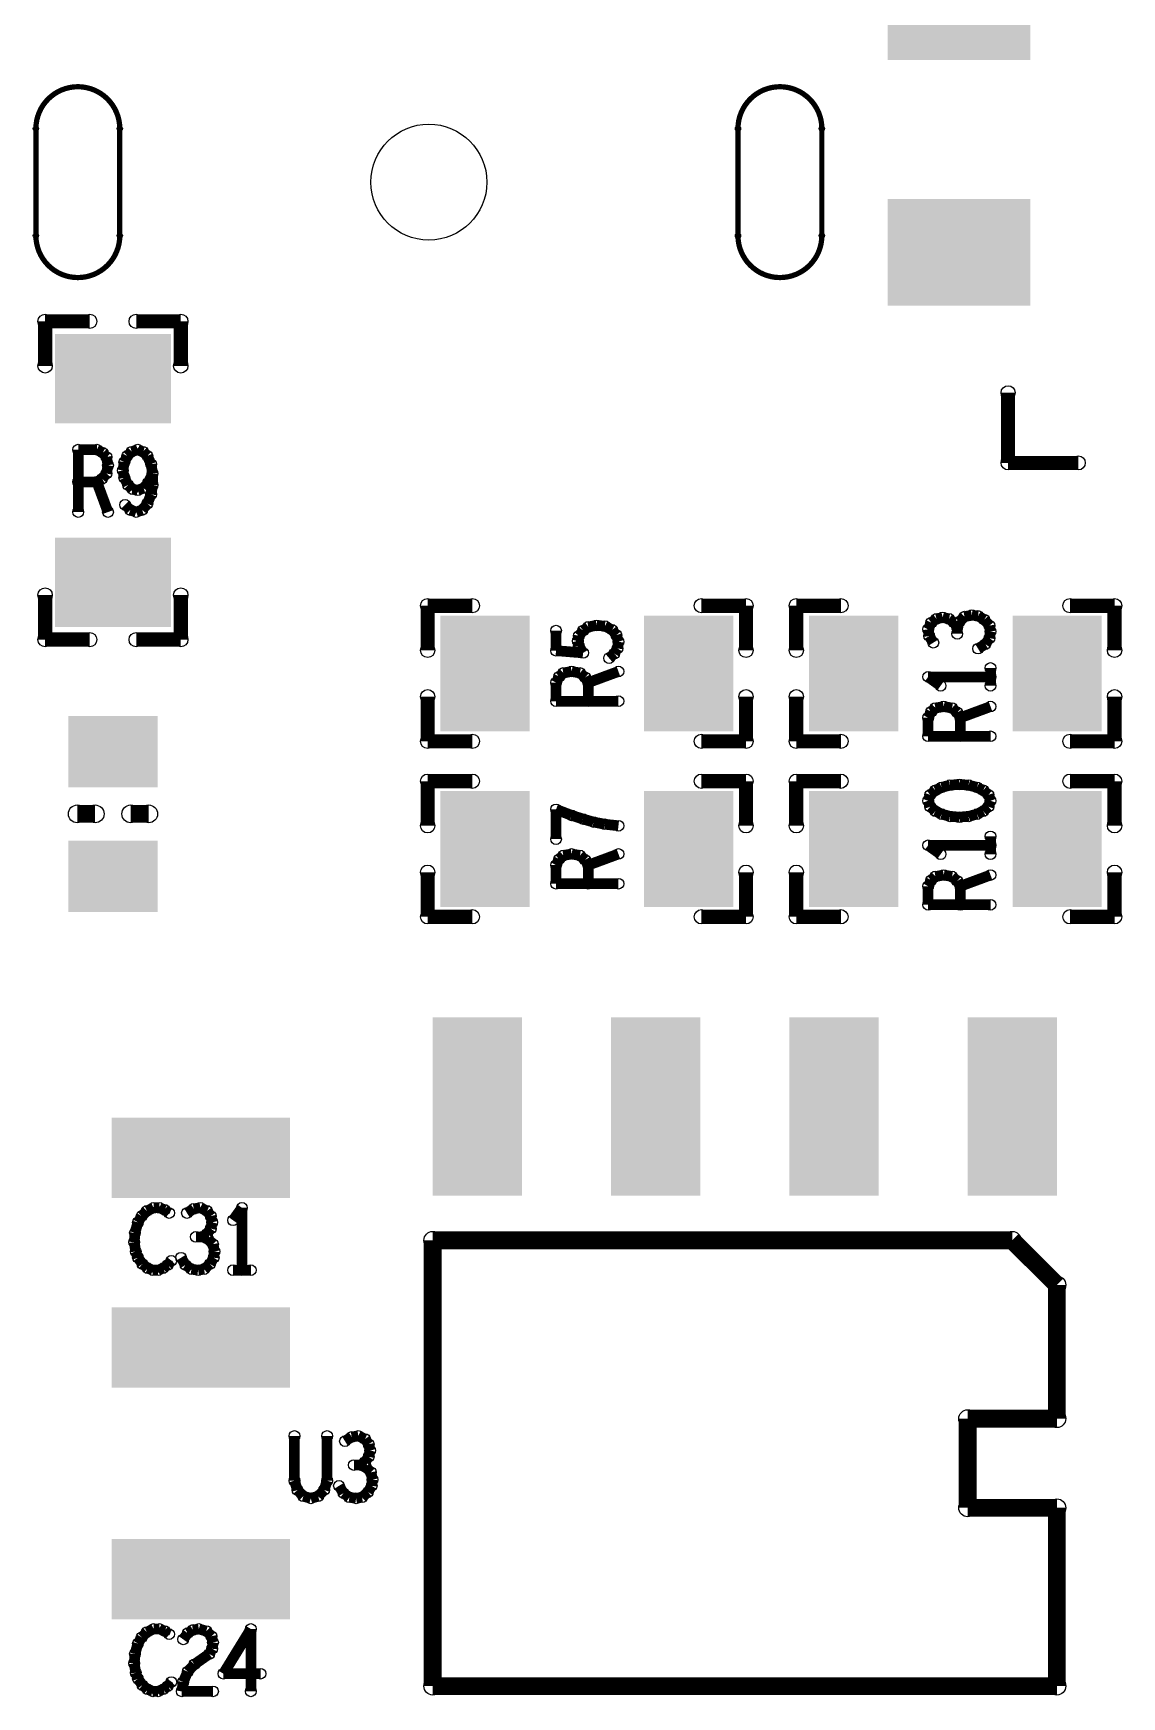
# Model space of a CAD drawing. Extents: x -18 to 115, y -16 to 67.
# Drawn here: x 37.87 to 53.37, y 25.92 to 49.62 of the extents above; entities that cross this region are included whole.
import ezdxf

# ---------------------------------------------------------------- set-up
doc = ezdxf.new("R2010")
doc.units = 0
doc.layers.get('0').update_dxf_attribs({"linetype": 'CONTINUOUS'})
for name, color, linetype in [('IVSTD1-2-1-2_DRL', 4, 'CONTINUOUS'), ('IVSTD_ROU', 1, 'CONTINUOUS'), ('PASTETOP_ART', 5, 'CONTINUOUS'), ('SILK_TOP_ART', 14, 'CONTINUOUS')]:
    doc.layers.add(name, color=color, linetype=linetype)

# ---------------------------------------------------------------- blocks, each defined once
blk = doc.blocks.new('RECTANGLE_7')
blk.add_solid([(0.635, 0.8255), (0.635, -0.8255), (-0.635, 0.8255), (-0.635, -0.8255)])
blk = doc.blocks.new('RECTANGLE_25')
blk.add_solid([(0.8255, 0.635), (0.8255, -0.635), (-0.8255, 0.635), (-0.8255, -0.635)])
blk = doc.blocks.new('RECTANGLE_43')
blk.add_solid([(0.635, 1.27), (0.635, -1.27), (-0.635, 1.27), (-0.635, -1.27)])
blk = doc.blocks.new('RECTANGLE_19')
blk.add_solid([(0.635, 0.508), (0.635, -0.508), (-0.635, 0.508), (-0.635, -0.508)])
blk = doc.blocks.new('RECTANGLE_18')
blk.add_solid([(1.27, 0.5715), (1.27, -0.5715), (-1.27, 0.5715), (-1.27, -0.5715)])
blk = doc.blocks.new('RECTANGLE_42')
blk.add_solid([(1.016, 0.762), (1.016, -0.762), (-1.016, 0.762), (-1.016, -0.762)])
blk = doc.blocks.new('ROUND_52')
blk.add_circle((0, 0), 0.1)
blk = doc.blocks.new('ROUND_49')
blk.add_circle((0, 0), 0.102)
blk = doc.blocks.new('ROUND_50')
blk.add_circle((0, 0), 0.127)
blk = doc.blocks.new('ROUND_51')
blk.add_circle((0, 0), 0.0762)
blk = doc.blocks.new('ROUND_66')
blk.add_circle((0, 0), 0.0375)
blk = doc.blocks.new('ROUND_17')
blk.add_circle((0, 0), 0.826)

msp = doc.modelspace()

# ---------------------------------------------------------------- linework, layer by layer
at = {"layer": 'IVSTD_ROU', "const_width": 0.075}
for points in [[(39.0973, 48.2619, 1), (37.9025, 48.2619)], [(49.0973, 48.2619, 1), (47.9025, 48.2619)], [(37.9025, 46.7379, 1), (39.0973, 46.7379)], [(47.9025, 46.7379, 1), (49.0973, 46.7379)]]:
    msp.add_lwpolyline(points, format="xyb", dxfattribs=at)
for points in [[(37.9025, 48.2619), (37.9025, 46.7379)], [(39.0973, 46.7379), (39.0973, 48.2619)], [(47.9025, 48.2619), (47.9025, 46.7379)], [(49.0973, 46.7379), (49.0973, 48.2619)]]:
    msp.add_lwpolyline(points, dxfattribs=at)
at = {"layer": 'SILK_TOP_ART'}
for points, const_width in [([(38.034, 44.882), (38.034, 45.517)], 0.2032), ([(38.034, 45.517), (38.669, 45.517)], 0.2032), ([(39.331, 45.517), (39.966, 45.517)], 0.2032), ([(39.966, 45.517), (39.966, 44.882)], 0.2032), ([(51.75, 44.5), (51.75, 43.5)], 0.2), ([(38.5058, 42.8), (38.5058, 43.689)], 0.1524), ([(38.5058, 43.689), (38.7704, 43.689)], 0.1524), ([(38.7704, 43.689), (38.8551, 43.6445)], 0.1524), ([(38.8551, 43.6445), (38.908, 43.5853)], 0.1524), ([(38.908, 43.5853), (38.9292, 43.4667)], 0.1524), ([(39.2043, 43.6001), (39.162, 43.5112)], 0.1524), ([(39.2678, 43.6594), (39.2043, 43.6001)], 0.1524), ([(39.3525, 43.689), (39.2678, 43.6594)], 0.1524), ([(39.4266, 43.6594), (39.3525, 43.689)], 0.1524), ([(39.4901, 43.6001), (39.4266, 43.6594)], 0.1524), ([(39.543, 43.4816), (39.4901, 43.6001)], 0.1524), ([(38.908, 43.3482), (38.8445, 43.2741)], 0.1524), ([(38.9292, 43.4667), (38.908, 43.3482)], 0.1524), ([(39.162, 43.5112), (39.1408, 43.3926)], 0.1524), ([(39.1408, 43.3926), (39.162, 43.289)], 0.1524), ([(39.5007, 43.2149), (39.5642, 43.3482)], 0.1524), ([(39.5642, 43.3482), (39.543, 43.4816)], 0.1524), ([(39.5642, 43.1852), (39.5642, 43.3482)], 0.1524), ([(51.75, 43.5), (52.75, 43.5)], 0.2), ([(38.7704, 43.2297), (38.5058, 43.2297)], 0.1524), ([(38.8445, 43.2741), (38.7704, 43.2297)], 0.1524), ([(38.7704, 43.2297), (38.9292, 42.8)], 0.1524), ([(39.162, 43.289), (39.2149, 43.1852)], 0.1524), ([(39.2149, 43.1852), (39.2784, 43.126)], 0.1524), ([(39.2784, 43.126), (39.3525, 43.1111)], 0.1524), ([(39.3525, 43.1111), (39.4372, 43.1408)], 0.1524), ([(39.4372, 43.1408), (39.5007, 43.2149)], 0.1524), ([(39.543, 43.0519), (39.5642, 43.1852)], 0.1524), ([(39.1726, 42.9037), (39.2467, 42.8296)], 0.1524), ([(39.2467, 42.8296), (39.3313, 42.8)], 0.1524), ([(39.3313, 42.8), (39.416, 42.8296)], 0.1524), ([(39.416, 42.8296), (39.4901, 42.9185)], 0.1524), ([(39.4901, 42.9185), (39.543, 43.0519)], 0.1524), ([(38.034, 40.983), (38.034, 41.618)], 0.2032), ([(39.966, 41.618), (39.966, 40.983)], 0.2032), ([(43.483, 40.831), (43.483, 41.466)], 0.2032), ([(43.483, 41.466), (44.118, 41.466)], 0.2032), ([(47.382, 41.466), (48.017, 41.466)], 0.2032), ([(48.017, 41.466), (48.017, 40.831)], 0.2032), ([(48.733, 40.831), (48.733, 41.466)], 0.2032), ([(48.733, 41.466), (49.368, 41.466)], 0.2032), ([(52.632, 41.466), (53.267, 41.466)], 0.2032), ([(53.267, 41.466), (53.267, 40.831)], 0.2032), ([(45.7703, 41.1642), (45.6962, 41.1112)], 0.1524), ([(45.8889, 41.1853), (45.7703, 41.1642)], 0.1524), ([(46.0074, 41.1748), (45.8889, 41.1853)], 0.1524), ([(46.1111, 41.1218), (46.0074, 41.1748)], 0.1524), ([(50.6555, 41.2251), (50.611, 41.1298)], 0.1524), ([(50.7295, 41.278), (50.6555, 41.2251)], 0.1524), ([(50.8184, 41.2992), (50.7295, 41.278)], 0.1524), ([(50.9074, 41.278), (50.8184, 41.2992)], 0.1524), ([(50.9814, 41.2251), (50.9074, 41.278)], 0.1524), ([(51.0259, 41.1616), (50.9814, 41.2251)], 0.1524), ([(51.0555, 41.2357), (51.0259, 41.1616)], 0.1524), ([(51.0259, 41.1616), (51.0259, 41.0663)], 0.1524), ([(51.1296, 41.3098), (51.0555, 41.2357)], 0.1524), ([(51.2333, 41.3309), (51.1296, 41.3098)], 0.1524), ([(51.3222, 41.3203), (51.2333, 41.3309)], 0.1524), ([(51.4111, 41.2674), (51.3222, 41.3203)], 0.1524), ([(51.4852, 41.1828), (51.4111, 41.2674)], 0.1524), ([(51.5, 41.0981), (51.4852, 41.1828)], 0.1524), ([(38.669, 40.983), (38.034, 40.983)], 0.2032), ([(39.966, 40.983), (39.331, 40.983)], 0.2032), ([(45.311, 40.8255), (45.311, 41.1112)], 0.1524), ([(45.637, 41.0372), (45.6222, 40.9631)], 0.1524), ([(45.6222, 40.9631), (45.637, 40.889)], 0.1524), ([(45.6962, 41.1112), (45.637, 41.0372)], 0.1524), ([(46.1704, 41.0478), (46.1111, 41.1218)], 0.1524), ([(46.2, 40.9525), (46.1704, 41.0478)], 0.1524), ([(46.1852, 40.8572), (46.2, 40.9525)], 0.1524), ([(50.611, 41.1298), (50.6258, 41.0346)], 0.1524), ([(50.6258, 41.0346), (50.6851, 40.9393)], 0.1524), ([(51.4259, 40.9182), (51.4852, 41.0028)], 0.1524), ([(51.4852, 41.0028), (51.5, 41.0981)], 0.1524), ([(45.6962, 40.7938), (45.311, 40.8255)], 0.1524), ([(45.637, 40.889), (45.6962, 40.7938)], 0.1524), ([(46.0667, 40.7197), (46.1407, 40.7832)], 0.1524), ([(46.1407, 40.7832), (46.1852, 40.8572)], 0.1524), ([(51.3222, 40.8547), (51.4259, 40.9182)], 0.1524), ([(45.311, 40.3704), (45.3555, 40.4551)], 0.1524), ([(45.3555, 40.4551), (45.4147, 40.508)], 0.1524), ([(45.4147, 40.508), (45.5333, 40.5292)], 0.1524), ([(45.5333, 40.5292), (45.6518, 40.508)], 0.1524), ([(45.6518, 40.508), (45.7259, 40.4445)], 0.1524), ([(45.7703, 40.3704), (46.2, 40.5292)], 0.1524), ([(51.5, 40.4525), (50.611, 40.4525)], 0.1524), ([(50.611, 40.4525), (50.7888, 40.3255)], 0.1524), ([(51.5, 40.3255), (51.5, 40.5795)], 0.1524), ([(45.311, 40.1058), (45.311, 40.3704)], 0.1524), ([(45.7259, 40.4445), (45.7703, 40.3704)], 0.1524), ([(45.7703, 40.3704), (45.7703, 40.1058)], 0.1524), ([(43.483, 39.534), (43.483, 40.169)], 0.2032), ([(46.2, 40.1058), (45.311, 40.1058)], 0.1524), ([(48.017, 40.169), (48.017, 39.534)], 0.2032), ([(48.733, 39.534), (48.733, 40.169)], 0.2032), ([(50.6555, 39.9551), (50.7147, 40.008)], 0.1524), ([(50.7147, 40.008), (50.8333, 40.0292)], 0.1524), ([(50.8333, 40.0292), (50.9518, 40.008)], 0.1524), ([(50.9518, 40.008), (51.0259, 39.9445)], 0.1524), ([(51.0703, 39.8704), (51.5, 40.0292)], 0.1524), ([(53.267, 40.169), (53.267, 39.534)], 0.2032), ([(50.611, 39.8704), (50.6555, 39.9551)], 0.1524), ([(50.611, 39.6058), (50.611, 39.8704)], 0.1524), ([(51.0259, 39.9445), (51.0703, 39.8704)], 0.1524), ([(51.0703, 39.8704), (51.0703, 39.6058)], 0.1524), ([(44.118, 39.534), (43.483, 39.534)], 0.2032), ([(48.017, 39.534), (47.382, 39.534)], 0.2032), ([(49.368, 39.534), (48.733, 39.534)], 0.2032), ([(51.5, 39.6058), (50.611, 39.6058)], 0.1524), ([(53.267, 39.534), (52.632, 39.534)], 0.2032), ([(43.483, 38.331), (43.483, 38.966)], 0.2032), ([(43.483, 38.966), (44.118, 38.966)], 0.2032), ([(47.382, 38.966), (48.017, 38.966)], 0.2032), ([(48.017, 38.966), (48.017, 38.331)], 0.2032), ([(48.733, 38.331), (48.733, 38.966)], 0.2032), ([(48.733, 38.966), (49.368, 38.966)], 0.2032), ([(50.7147, 38.8357), (50.6406, 38.7722)], 0.1524), ([(50.8036, 38.878), (50.7147, 38.8357)], 0.1524), ([(50.9222, 38.9098), (50.8036, 38.878)], 0.1524), ([(51.0555, 38.9203), (50.9222, 38.9098)], 0.1524), ([(51.1889, 38.9098), (51.0555, 38.9203)], 0.1524), ([(51.3074, 38.878), (51.1889, 38.9098)], 0.1524), ([(51.3963, 38.8357), (51.3074, 38.878)], 0.1524), ([(51.4704, 38.7722), (51.3963, 38.8357)], 0.1524), ([(52.632, 38.966), (53.267, 38.966)], 0.2032), ([(53.267, 38.966), (53.267, 38.331)], 0.2032), ([(38.492, 38.5), (38.746, 38.5)], 0.254), ([(39.254, 38.5), (39.508, 38.5)], 0.254), ([(45.5333, 38.4795), (45.311, 38.5642)], 0.1524), ([(45.311, 38.5642), (45.311, 38.1408)], 0.1524), ([(50.6406, 38.7722), (50.611, 38.6875)], 0.1524), ([(50.611, 38.6875), (50.6406, 38.6028)], 0.1524), ([(50.6406, 38.6028), (50.7147, 38.5393)], 0.1524), ([(51.3963, 38.5393), (51.4704, 38.6028)], 0.1524), ([(51.5, 38.6875), (51.4704, 38.7722)], 0.1524), ([(51.4704, 38.6028), (51.5, 38.6875)], 0.1524), ([(45.6962, 38.4266), (45.5333, 38.4795)], 0.1524), ([(45.8444, 38.3843), (45.6962, 38.4266)], 0.1524), ([(46.0074, 38.3525), (45.8444, 38.3843)], 0.1524), ([(46.2, 38.3313), (46.0074, 38.3525)], 0.1524), ([(50.7147, 38.5393), (50.8036, 38.497)], 0.1524), ([(50.8036, 38.497), (50.9222, 38.4652)], 0.1524), ([(50.9222, 38.4652), (51.0555, 38.4547)], 0.1524), ([(51.0555, 38.4547), (51.1889, 38.4652)], 0.1524), ([(51.1889, 38.4652), (51.3074, 38.497)], 0.1524), ([(51.3074, 38.497), (51.3963, 38.5393)], 0.1524), ([(51.5, 37.9255), (51.5, 38.1795)], 0.1524), ([(45.311, 37.7704), (45.3555, 37.8551)], 0.1524), ([(45.3555, 37.8551), (45.4147, 37.908)], 0.1524), ([(45.4147, 37.908), (45.5333, 37.9292)], 0.1524), ([(45.5333, 37.9292), (45.6518, 37.908)], 0.1524), ([(45.6518, 37.908), (45.7259, 37.8445)], 0.1524), ([(45.7259, 37.8445), (45.7703, 37.7704)], 0.1524), ([(45.7703, 37.7704), (46.2, 37.9292)], 0.1524), ([(51.5, 38.0525), (50.611, 38.0525)], 0.1524), ([(50.611, 38.0525), (50.7888, 37.9255)], 0.1524), ([(43.483, 37.034), (43.483, 37.669)], 0.2032), ([(45.311, 37.5058), (45.311, 37.7704)], 0.1524), ([(45.7703, 37.7704), (45.7703, 37.5058)], 0.1524), ([(48.017, 37.669), (48.017, 37.034)], 0.2032), ([(48.733, 37.034), (48.733, 37.669)], 0.2032), ([(50.6555, 37.5551), (50.7147, 37.608)], 0.1524), ([(50.7147, 37.608), (50.8333, 37.6292)], 0.1524), ([(50.8333, 37.6292), (50.9518, 37.608)], 0.1524), ([(50.9518, 37.608), (51.0259, 37.5445)], 0.1524), ([(51.0703, 37.4704), (51.5, 37.6292)], 0.1524), ([(53.267, 37.669), (53.267, 37.034)], 0.2032), ([(46.2, 37.5058), (45.311, 37.5058)], 0.1524), ([(50.611, 37.4704), (50.6555, 37.5551)], 0.1524), ([(50.611, 37.2058), (50.611, 37.4704)], 0.1524), ([(51.0259, 37.5445), (51.0703, 37.4704)], 0.1524), ([(51.0703, 37.4704), (51.0703, 37.2058)], 0.1524), ([(51.5, 37.2058), (50.611, 37.2058)], 0.1524), ([(44.118, 37.034), (43.483, 37.034)], 0.2032), ([(48.017, 37.034), (47.382, 37.034)], 0.2032), ([(49.368, 37.034), (48.733, 37.034)], 0.2032), ([(53.267, 37.034), (52.632, 37.034)], 0.2032), ([(39.5781, 32.889), (39.4828, 32.8445)], 0.1524), ([(39.6628, 32.889), (39.5781, 32.889)], 0.1524), ([(39.7368, 32.8594), (39.6628, 32.889)], 0.1524), ([(40.1496, 32.8742), (40.0543, 32.8149)], 0.1524), ([(40.2448, 32.889), (40.1496, 32.8742)], 0.1524), ([(40.3401, 32.8445), (40.2448, 32.889)], 0.1524), ([(40.8375, 32.889), (40.7105, 32.7112)], 0.1524), ([(40.8375, 32), (40.8375, 32.889)], 0.1524), ([(39.3558, 32.6816), (39.3135, 32.5334)], 0.1524), ([(39.4088, 32.7705), (39.3558, 32.6816)], 0.1524), ([(39.4828, 32.8445), (39.4088, 32.7705)], 0.1524), ([(39.8003, 32.8149), (39.7368, 32.8594)], 0.1524), ([(40.393, 32.7705), (40.3401, 32.8445)], 0.1524), ([(40.4142, 32.6816), (40.393, 32.7705)], 0.1524), ([(40.393, 32.5926), (40.4142, 32.6816)], 0.1524), ([(39.3135, 32.5334), (39.3029, 32.4)], 0.1524), ([(39.3029, 32.4), (39.3241, 32.2667)], 0.1524), ([(40.2766, 32.4741), (40.1813, 32.4741)], 0.1524), ([(40.2766, 32.4741), (40.3401, 32.5186)], 0.1524), ([(40.3507, 32.4445), (40.2766, 32.4741)], 0.1524), ([(40.3401, 32.5186), (40.393, 32.5926)], 0.1524), ([(40.4248, 32.3704), (40.3507, 32.4445)], 0.1524), ([(51.81, 32.425), (43.555, 32.425)], 0.254), ([(43.555, 32.425), (43.555, 26.075)], 0.254), ([(52.445, 31.79), (51.81, 32.425)], 0.254), ([(39.3241, 32.2667), (39.3558, 32.1778)], 0.1524), ([(39.3558, 32.1778), (39.4193, 32.0889)], 0.1524), ([(39.9697, 32.1778), (40.0332, 32.0741)], 0.1524), ([(40.3824, 32.0889), (40.4353, 32.1778)], 0.1524), ([(40.4459, 32.2667), (40.4248, 32.3704)], 0.1524), ([(40.4353, 32.1778), (40.4459, 32.2667)], 0.1524), ([(39.4193, 32.0889), (39.4934, 32.0296)], 0.1524), ([(39.4934, 32.0296), (39.5675, 32)], 0.1524), ([(39.5675, 32), (39.6416, 32)], 0.1524), ([(39.6416, 32), (39.7157, 32.0296)], 0.1524), ([(39.7157, 32.0296), (39.7792, 32.0741)], 0.1524), ([(39.7792, 32.0741), (39.8321, 32.1333)], 0.1524), ([(40.0332, 32.0741), (40.1178, 32.0148)], 0.1524), ([(40.1178, 32.0148), (40.2131, 32)], 0.1524), ([(40.2131, 32), (40.2978, 32.0148)], 0.1524), ([(40.2978, 32.0148), (40.3824, 32.0889)], 0.1524), ([(40.7105, 32), (40.9645, 32)], 0.1524), ([(52.445, 29.885), (52.445, 31.79)], 0.254), ([(51.175, 28.615), (51.175, 29.885)], 0.254), ([(51.175, 29.885), (52.445, 29.885)], 0.254), ([(41.5847, 29.639), (41.5847, 29.0019)], 0.1524), ([(42.0503, 29.0019), (42.0503, 29.639)], 0.1524), ([(42.3996, 29.6242), (42.3043, 29.5649)], 0.1524), ([(42.4948, 29.639), (42.3996, 29.6242)], 0.1524), ([(42.5901, 29.5945), (42.4948, 29.639)], 0.1524), ([(42.643, 29.5205), (42.5901, 29.5945)], 0.1524), ([(42.5901, 29.2686), (42.643, 29.3426)], 0.1524), ([(42.6642, 29.4316), (42.643, 29.5205)], 0.1524), ([(42.643, 29.3426), (42.6642, 29.4316)], 0.1524), ([(42.5266, 29.2241), (42.4313, 29.2241)], 0.1524), ([(42.5266, 29.2241), (42.5901, 29.2686)], 0.1524), ([(42.6007, 29.1945), (42.5266, 29.2241)], 0.1524), ([(42.6748, 29.1204), (42.6007, 29.1945)], 0.1524), ([(42.6959, 29.0167), (42.6748, 29.1204)], 0.1524), ([(41.5847, 29.0019), (41.627, 28.8685)], 0.1524), ([(41.627, 28.8685), (41.7117, 28.7796)], 0.1524), ([(41.9233, 28.7796), (42.008, 28.8685)], 0.1524), ([(42.008, 28.8685), (42.0503, 29.0019)], 0.1524), ([(42.2197, 28.9278), (42.2832, 28.8241)], 0.1524), ([(42.5478, 28.7648), (42.6324, 28.8389)], 0.1524), ([(42.6324, 28.8389), (42.6853, 28.9278)], 0.1524), ([(42.6853, 28.9278), (42.6959, 29.0167)], 0.1524), ([(41.7117, 28.7796), (41.8175, 28.75)], 0.1524), ([(41.8175, 28.75), (41.9233, 28.7796)], 0.1524), ([(42.2832, 28.8241), (42.3678, 28.7648)], 0.1524), ([(42.3678, 28.7648), (42.4631, 28.75)], 0.1524), ([(42.4631, 28.75), (42.5478, 28.7648)], 0.1524), ([(52.445, 28.615), (51.175, 28.615)], 0.254), ([(52.445, 26.075), (52.445, 28.615)], 0.254), ([(39.4088, 26.7705), (39.3558, 26.6816)], 0.1524), ([(39.4828, 26.8445), (39.4088, 26.7705)], 0.1524), ([(39.5781, 26.889), (39.4828, 26.8445)], 0.1524), ([(39.6628, 26.889), (39.5781, 26.889)], 0.1524), ([(39.7368, 26.8594), (39.6628, 26.889)], 0.1524), ([(39.8003, 26.8149), (39.7368, 26.8594)], 0.1524), ([(40.0014, 26.7408), (40.0649, 26.8297)], 0.1524), ([(40.0649, 26.8297), (40.139, 26.8742)], 0.1524), ([(40.139, 26.8742), (40.2237, 26.889)], 0.1524), ([(40.2237, 26.889), (40.3295, 26.8594)], 0.1524), ([(40.3295, 26.8594), (40.4036, 26.7853)], 0.1524), ([(40.4036, 26.7853), (40.4248, 26.6964)], 0.1524), ([(40.9645, 26.889), (40.5729, 26.2519)], 0.1524), ([(40.9645, 26), (40.9645, 26.889)], 0.1524), ([(39.3135, 26.5334), (39.3029, 26.4)], 0.1524), ([(39.3558, 26.6816), (39.3135, 26.5334)], 0.1524), ([(40.3718, 26.5334), (40.1602, 26.3852)], 0.1524), ([(40.4142, 26.6075), (40.3718, 26.5334)], 0.1524), ([(40.4248, 26.6964), (40.4142, 26.6075)], 0.1524), ([(39.3029, 26.4), (39.3241, 26.2667)], 0.1524), ([(39.3241, 26.2667), (39.3558, 26.1778)], 0.1524), ([(40.0649, 26.2815), (40.0014, 26.1333)], 0.1524), ([(40.1602, 26.3852), (40.0649, 26.2815)], 0.1524), ([(40.5729, 26.2519), (41.1021, 26.2519)], 0.1524), ([(39.3558, 26.1778), (39.4193, 26.0889)], 0.1524), ([(39.4193, 26.0889), (39.4934, 26.0296)], 0.1524), ([(39.4934, 26.0296), (39.5675, 26)], 0.1524), ([(39.5675, 26), (39.6416, 26)], 0.1524), ([(39.6416, 26), (39.7157, 26.0296)], 0.1524), ([(39.7157, 26.0296), (39.7792, 26.0741)], 0.1524), ([(39.7792, 26.0741), (39.8321, 26.1333)], 0.1524), ([(40.0014, 26.1333), (39.9802, 26)], 0.1524), ([(39.9802, 26), (40.4248, 26)], 0.1524), ([(43.555, 26.075), (52.445, 26.075)], 0.254)]:
    msp.add_lwpolyline(points, dxfattribs=dict(at, const_width=const_width))

# ---------------------------------------------------------------- block references
at = {"layer": 'IVSTD1-2-1-2_DRL'}
msp.add_blockref('ROUND_17', (43.5, 47.5), dxfattribs=at)
at = {"layer": 'IVSTD_ROU'}
for p in [(37.9025, 48.2619), (37.9025, 48.2619), (39.0973, 48.2619), (39.0973, 48.2619), (47.9025, 48.2619), (47.9025, 48.2619), (49.0973, 48.2619), (49.0973, 48.2619), (37.9025, 46.7379), (37.9025, 46.7379), (39.0973, 46.7379), (39.0973, 46.7379), (47.9025, 46.7379), (47.9025, 46.7379), (49.0973, 46.7379), (49.0973, 46.7379)]:
    msp.add_blockref('ROUND_66', p, dxfattribs=at)
at = {"layer": 'PASTETOP_ART'}
for name, p in [('RECTANGLE_42', (51.05, 50)), ('RECTANGLE_42', (51.05, 46.5)), ('RECTANGLE_25', (39, 44.7)), ('RECTANGLE_25', (39, 41.8)), ('RECTANGLE_7', (44.3, 40.5)), ('RECTANGLE_7', (47.2, 40.5)), ('RECTANGLE_7', (49.55, 40.5)), ('RECTANGLE_7', (52.45, 40.5)), ('RECTANGLE_19', (39, 39.389)), ('RECTANGLE_7', (44.3, 38)), ('RECTANGLE_7', (47.2, 38)), ('RECTANGLE_7', (49.55, 38)), ('RECTANGLE_7', (52.45, 38)), ('RECTANGLE_19', (39, 37.611)), ('RECTANGLE_43', (44.19, 34.33)), ('RECTANGLE_43', (46.73, 34.33)), ('RECTANGLE_43', (49.27, 34.33)), ('RECTANGLE_43', (51.81, 34.33)), ('RECTANGLE_18', (40.25, 33.6)), ('RECTANGLE_18', (40.25, 30.9)), ('RECTANGLE_18', (40.25, 27.6))]:
    msp.add_blockref(name, p, dxfattribs=at)
at = {"layer": 'SILK_TOP_ART'}
for name, p in [('ROUND_49', (38.034, 45.517)), ('ROUND_49', (38.669, 45.517)), ('ROUND_49', (39.331, 45.517)), ('ROUND_49', (39.966, 45.517)), ('ROUND_49', (38.034, 44.882)), ('ROUND_49', (39.966, 44.882)), ('ROUND_52', (51.75, 44.5)), ('ROUND_51', (38.5058, 43.689)), ('ROUND_51', (38.7704, 43.689)), ('ROUND_51', (38.8551, 43.6445)), ('ROUND_51', (38.908, 43.5853)), ('ROUND_51', (39.2043, 43.6001)), ('ROUND_51', (39.2678, 43.6594)), ('ROUND_51', (39.3525, 43.689)), ('ROUND_51', (39.4266, 43.6594)), ('ROUND_51', (39.4901, 43.6001)), ('ROUND_51', (38.908, 43.3482)), ('ROUND_51', (38.9292, 43.4667)), ('ROUND_51', (39.1408, 43.3926)), ('ROUND_51', (39.162, 43.5112)), ('ROUND_51', (39.543, 43.4816)), ('ROUND_51', (39.5642, 43.3482)), ('ROUND_51', (39.5642, 43.3482)), ('ROUND_52', (51.75, 43.5)), ('ROUND_52', (52.75, 43.5)), ('ROUND_51', (38.5058, 43.2297)), ('ROUND_51', (38.7704, 43.2297)), ('ROUND_51', (38.7704, 43.2297)), ('ROUND_51', (38.8445, 43.2741)), ('ROUND_51', (39.162, 43.289)), ('ROUND_51', (39.2149, 43.1852)), ('ROUND_51', (39.2784, 43.126)), ('ROUND_51', (39.3525, 43.1111)), ('ROUND_51', (39.4372, 43.1408)), ('ROUND_51', (39.5007, 43.2149)), ('ROUND_51', (39.5642, 43.1852)), ('ROUND_51', (39.1726, 42.9037)), ('ROUND_51', (39.2467, 42.8296)), ('ROUND_51', (39.416, 42.8296)), ('ROUND_51', (39.4901, 42.9185)), ('ROUND_51', (39.543, 43.0519)), ('ROUND_51', (38.5058, 42.8)), ('ROUND_51', (38.9292, 42.8)), ('ROUND_51', (39.3313, 42.8)), ('ROUND_49', (38.034, 41.618)), ('ROUND_49', (39.966, 41.618)), ('ROUND_49', (43.483, 41.466)), ('ROUND_49', (44.118, 41.466)), ('ROUND_49', (47.382, 41.466)), ('ROUND_49', (48.017, 41.466)), ('ROUND_49', (48.733, 41.466)), ('ROUND_49', (49.368, 41.466)), ('ROUND_49', (52.632, 41.466)), ('ROUND_49', (53.267, 41.466)), ('ROUND_51', (45.7703, 41.1642)), ('ROUND_51', (45.8889, 41.1853)), ('ROUND_51', (46.0074, 41.1748)), ('ROUND_51', (50.6555, 41.2251)), ('ROUND_51', (50.7295, 41.278)), ('ROUND_51', (50.8184, 41.2992)), ('ROUND_51', (50.9074, 41.278)), ('ROUND_51', (50.9814, 41.2251)), ('ROUND_51', (51.0259, 41.1616)), ('ROUND_51', (51.0259, 41.1616)), ('ROUND_51', (51.0555, 41.2357)), ('ROUND_51', (51.1296, 41.3098)), ('ROUND_51', (51.2333, 41.3309)), ('ROUND_51', (51.3222, 41.3203)), ('ROUND_51', (51.4111, 41.2674)), ('ROUND_51', (51.4852, 41.1828)), ('ROUND_49', (38.034, 40.983)), ('ROUND_49', (38.669, 40.983)), ('ROUND_49', (39.331, 40.983)), ('ROUND_49', (39.966, 40.983)), ('ROUND_51', (45.311, 41.1112)), ('ROUND_51', (45.6222, 40.9631)), ('ROUND_51', (45.637, 41.0372)), ('ROUND_51', (45.6962, 41.1112)), ('ROUND_51', (46.1111, 41.1218)), ('ROUND_51', (46.1704, 41.0478)), ('ROUND_51', (46.2, 40.9525)), ('ROUND_51', (50.611, 41.1298)), ('ROUND_51', (50.6258, 41.0346)), ('ROUND_51', (50.6851, 40.9393)), ('ROUND_51', (51.0259, 41.0663)), ('ROUND_51', (51.4852, 41.0028)), ('ROUND_51', (51.5, 41.0981)), ('ROUND_49', (43.483, 40.831)), ('ROUND_51', (45.311, 40.8255)), ('ROUND_51', (45.637, 40.889)), ('ROUND_51', (45.6962, 40.7938)), ('ROUND_51', (46.0667, 40.7197)), ('ROUND_51', (46.1407, 40.7832)), ('ROUND_51', (46.1852, 40.8572)), ('ROUND_49', (48.017, 40.831)), ('ROUND_49', (48.733, 40.831)), ('ROUND_51', (51.3222, 40.8547)), ('ROUND_51', (51.4259, 40.9182)), ('ROUND_49', (53.267, 40.831)), ('ROUND_51', (45.3555, 40.4551)), ('ROUND_51', (45.4147, 40.508)), ('ROUND_51', (45.5333, 40.5292)), ('ROUND_51', (45.6518, 40.508)), ('ROUND_51', (46.2, 40.5292)), ('ROUND_51', (50.611, 40.4525)), ('ROUND_51', (51.5, 40.5795)), ('ROUND_51', (51.5, 40.4525)), ('ROUND_51', (45.311, 40.3704)), ('ROUND_51', (45.7259, 40.4445)), ('ROUND_51', (45.7703, 40.3704)), ('ROUND_51', (45.7703, 40.3704)), ('ROUND_51', (50.7888, 40.3255)), ('ROUND_51', (51.5, 40.3255)), ('ROUND_49', (43.483, 40.169)), ('ROUND_51', (45.311, 40.1058)), ('ROUND_51', (45.7703, 40.1058)), ('ROUND_51', (46.2, 40.1058)), ('ROUND_49', (48.017, 40.169)), ('ROUND_49', (48.733, 40.169)), ('ROUND_51', (50.7147, 40.008)), ('ROUND_51', (50.8333, 40.0292)), ('ROUND_51', (50.9518, 40.008)), ('ROUND_51', (51.5, 40.0292)), ('ROUND_49', (53.267, 40.169)), ('ROUND_51', (50.611, 39.8704)), ('ROUND_51', (50.6555, 39.9551)), ('ROUND_51', (51.0259, 39.9445)), ('ROUND_51', (51.0703, 39.8704)), ('ROUND_51', (51.0703, 39.8704)), ('ROUND_49', (43.483, 39.534)), ('ROUND_49', (44.118, 39.534)), ('ROUND_49', (47.382, 39.534)), ('ROUND_49', (48.017, 39.534)), ('ROUND_49', (48.733, 39.534)), ('ROUND_49', (49.368, 39.534)), ('ROUND_51', (50.611, 39.6058)), ('ROUND_51', (51.0703, 39.6058)), ('ROUND_51', (51.5, 39.6058)), ('ROUND_49', (52.632, 39.534)), ('ROUND_49', (53.267, 39.534)), ('ROUND_49', (43.483, 38.966)), ('ROUND_49', (44.118, 38.966)), ('ROUND_49', (47.382, 38.966)), ('ROUND_49', (48.017, 38.966)), ('ROUND_49', (48.733, 38.966)), ('ROUND_49', (49.368, 38.966)), ('ROUND_51', (50.7147, 38.8357)), ('ROUND_51', (50.8036, 38.878)), ('ROUND_51', (50.9222, 38.9098)), ('ROUND_51', (51.0555, 38.9203)), ('ROUND_51', (51.1889, 38.9098)), ('ROUND_51', (51.3074, 38.878)), ('ROUND_51', (51.3963, 38.8357)), ('ROUND_49', (52.632, 38.966)), ('ROUND_49', (53.267, 38.966)), ('ROUND_50', (38.492, 38.5)), ('ROUND_50', (38.746, 38.5)), ('ROUND_50', (39.254, 38.5)), ('ROUND_50', (39.508, 38.5)), ('ROUND_51', (45.311, 38.5642)), ('ROUND_51', (50.611, 38.6875)), ('ROUND_51', (50.611, 38.6875)), ('ROUND_51', (50.6406, 38.7722)), ('ROUND_51', (50.6406, 38.6028)), ('ROUND_51', (51.4704, 38.7722)), ('ROUND_51', (51.4704, 38.6028)), ('ROUND_51', (51.5, 38.6875)), ('ROUND_49', (43.483, 38.331)), ('ROUND_51', (45.5333, 38.4795)), ('ROUND_51', (45.6962, 38.4266)), ('ROUND_51', (45.8444, 38.3843)), ('ROUND_51', (46.0074, 38.3525)), ('ROUND_51', (46.2, 38.3313)), ('ROUND_49', (48.017, 38.331)), ('ROUND_49', (48.733, 38.331)), ('ROUND_51', (50.7147, 38.5393)), ('ROUND_51', (50.8036, 38.497)), ('ROUND_51', (50.9222, 38.4652)), ('ROUND_51', (51.0555, 38.4547)), ('ROUND_51', (51.1889, 38.4652)), ('ROUND_51', (51.3074, 38.497)), ('ROUND_51', (51.3963, 38.5393)), ('ROUND_49', (53.267, 38.331)), ('ROUND_51', (45.311, 38.1408)), ('ROUND_51', (51.5, 38.1795)), ('ROUND_51', (45.3555, 37.8551)), ('ROUND_51', (45.4147, 37.908)), ('ROUND_51', (45.5333, 37.9292)), ('ROUND_51', (45.6518, 37.908)), ('ROUND_51', (45.7259, 37.8445)), ('ROUND_51', (46.2, 37.9292)), ('ROUND_51', (50.611, 38.0525)), ('ROUND_51', (50.7888, 37.9255)), ('ROUND_51', (51.5, 38.0525)), ('ROUND_51', (51.5, 37.9255)), ('ROUND_49', (43.483, 37.669)), ('ROUND_51', (45.311, 37.7704)), ('ROUND_51', (45.7703, 37.7704)), ('ROUND_51', (45.7703, 37.7704)), ('ROUND_49', (48.017, 37.669)), ('ROUND_49', (48.733, 37.669)), ('ROUND_51', (50.7147, 37.608)), ('ROUND_51', (50.8333, 37.6292)), ('ROUND_51', (50.9518, 37.608)), ('ROUND_51', (51.5, 37.6292)), ('ROUND_49', (53.267, 37.669)), ('ROUND_51', (45.311, 37.5058)), ('ROUND_51', (45.7703, 37.5058)), ('ROUND_51', (46.2, 37.5058)), ('ROUND_51', (50.611, 37.4704)), ('ROUND_51', (50.6555, 37.5551)), ('ROUND_51', (51.0259, 37.5445)), ('ROUND_51', (51.0703, 37.4704)), ('ROUND_51', (51.0703, 37.4704)), ('ROUND_51', (50.611, 37.2058)), ('ROUND_51', (51.0703, 37.2058)), ('ROUND_51', (51.5, 37.2058)), ('ROUND_49', (43.483, 37.034)), ('ROUND_49', (44.118, 37.034)), ('ROUND_49', (47.382, 37.034)), ('ROUND_49', (48.017, 37.034)), ('ROUND_49', (48.733, 37.034)), ('ROUND_49', (49.368, 37.034)), ('ROUND_49', (52.632, 37.034)), ('ROUND_49', (53.267, 37.034)), ('ROUND_51', (39.5781, 32.889)), ('ROUND_51', (39.6628, 32.889)), ('ROUND_51', (40.1496, 32.8742)), ('ROUND_51', (40.2448, 32.889)), ('ROUND_51', (40.8375, 32.889)), ('ROUND_51', (39.3558, 32.6816)), ('ROUND_51', (39.4088, 32.7705)), ('ROUND_51', (39.4828, 32.8445)), ('ROUND_51', (39.7368, 32.8594)), ('ROUND_51', (39.8003, 32.8149)), ('ROUND_51', (40.0543, 32.8149)), ('ROUND_51', (40.3401, 32.8445)), ('ROUND_51', (40.393, 32.7705)), ('ROUND_51', (40.4142, 32.6816)), ('ROUND_51', (40.7105, 32.7112)), ('ROUND_51', (39.3029, 32.4)), ('ROUND_51', (39.3135, 32.5334)), ('ROUND_51', (40.1813, 32.4741)), ('ROUND_51', (40.2766, 32.4741)), ('ROUND_51', (40.2766, 32.4741)), ('ROUND_51', (40.3401, 32.5186)), ('ROUND_51', (40.3507, 32.4445)), ('ROUND_51', (40.393, 32.5926)), ('ROUND_50', (43.555, 32.425)), ('ROUND_50', (51.81, 32.425)), ('ROUND_50', (51.81, 32.425)), ('ROUND_51', (39.3241, 32.2667)), ('ROUND_51', (39.3558, 32.1778)), ('ROUND_51', (39.9697, 32.1778)), ('ROUND_51', (40.4248, 32.3704)), ('ROUND_51', (40.4353, 32.1778)), ('ROUND_51', (40.4459, 32.2667)), ('ROUND_51', (39.4193, 32.0889)), ('ROUND_51', (39.4934, 32.0296)), ('ROUND_51', (39.5675, 32)), ('ROUND_51', (39.6416, 32)), ('ROUND_51', (39.7157, 32.0296)), ('ROUND_51', (39.7792, 32.0741)), ('ROUND_51', (39.8321, 32.1333)), ('ROUND_51', (40.0332, 32.0741)), ('ROUND_51', (40.1178, 32.0148)), ('ROUND_51', (40.2131, 32)), ('ROUND_51', (40.2978, 32.0148)), ('ROUND_51', (40.3824, 32.0889)), ('ROUND_51', (40.7105, 32)), ('ROUND_51', (40.8375, 32)), ('ROUND_51', (40.9645, 32)), ('ROUND_50', (52.445, 31.79)), ('ROUND_50', (51.175, 29.885)), ('ROUND_50', (52.445, 29.885)), ('ROUND_51', (41.5847, 29.639)), ('ROUND_51', (42.0503, 29.639)), ('ROUND_51', (42.3043, 29.5649)), ('ROUND_51', (42.3996, 29.6242)), ('ROUND_51', (42.4948, 29.639)), ('ROUND_51', (42.5901, 29.5945)), ('ROUND_51', (42.643, 29.5205)), ('ROUND_51', (42.643, 29.3426)), ('ROUND_51', (42.6642, 29.4316)), ('ROUND_51', (42.4313, 29.2241)), ('ROUND_51', (42.5266, 29.2241)), ('ROUND_51', (42.5266, 29.2241)), ('ROUND_51', (42.5901, 29.2686)), ('ROUND_51', (42.6007, 29.1945)), ('ROUND_51', (42.6748, 29.1204)), ('ROUND_51', (41.5847, 29.0019)), ('ROUND_51', (41.627, 28.8685)), ('ROUND_51', (42.008, 28.8685)), ('ROUND_51', (42.0503, 29.0019)), ('ROUND_51', (42.2197, 28.9278)), ('ROUND_51', (42.6324, 28.8389)), ('ROUND_51', (42.6853, 28.9278)), ('ROUND_51', (42.6959, 29.0167)), ('ROUND_51', (41.7117, 28.7796)), ('ROUND_51', (41.8175, 28.75)), ('ROUND_51', (41.9233, 28.7796)), ('ROUND_51', (42.2832, 28.8241)), ('ROUND_51', (42.3678, 28.7648)), ('ROUND_51', (42.4631, 28.75)), ('ROUND_51', (42.5478, 28.7648)), ('ROUND_50', (51.175, 28.615)), ('ROUND_50', (52.445, 28.615)), ('ROUND_51', (39.4088, 26.7705)), ('ROUND_51', (39.4828, 26.8445)), ('ROUND_51', (39.5781, 26.889)), ('ROUND_51', (39.6628, 26.889)), ('ROUND_51', (39.7368, 26.8594)), ('ROUND_51', (39.8003, 26.8149)), ('ROUND_51', (40.0014, 26.7408)), ('ROUND_51', (40.0649, 26.8297)), ('ROUND_51', (40.139, 26.8742)), ('ROUND_51', (40.2237, 26.889)), ('ROUND_51', (40.3295, 26.8594)), ('ROUND_51', (40.4036, 26.7853)), ('ROUND_51', (40.9645, 26.889)), ('ROUND_51', (39.3135, 26.5334)), ('ROUND_51', (39.3558, 26.6816)), ('ROUND_51', (40.3718, 26.5334)), ('ROUND_51', (40.4142, 26.6075)), ('ROUND_51', (40.4248, 26.6964)), ('ROUND_51', (39.3029, 26.4)), ('ROUND_51', (39.3241, 26.2667)), ('ROUND_51', (40.0649, 26.2815)), ('ROUND_51', (40.1602, 26.3852)), ('ROUND_51', (40.5729, 26.2519)), ('ROUND_51', (41.1021, 26.2519)), ('ROUND_51', (39.3558, 26.1778)), ('ROUND_51', (39.4193, 26.0889)), ('ROUND_51', (39.4934, 26.0296)), ('ROUND_51', (39.5675, 26)), ('ROUND_51', (39.6416, 26)), ('ROUND_51', (39.7157, 26.0296)), ('ROUND_51', (39.7792, 26.0741)), ('ROUND_51', (39.8321, 26.1333)), ('ROUND_51', (39.9802, 26)), ('ROUND_51', (40.0014, 26.1333)), ('ROUND_51', (40.4248, 26)), ('ROUND_51', (40.9645, 26)), ('ROUND_50', (43.555, 26.075)), ('ROUND_50', (52.445, 26.075))]:
    msp.add_blockref(name, p, dxfattribs=at)

doc.saveas('drawing.dxf')
